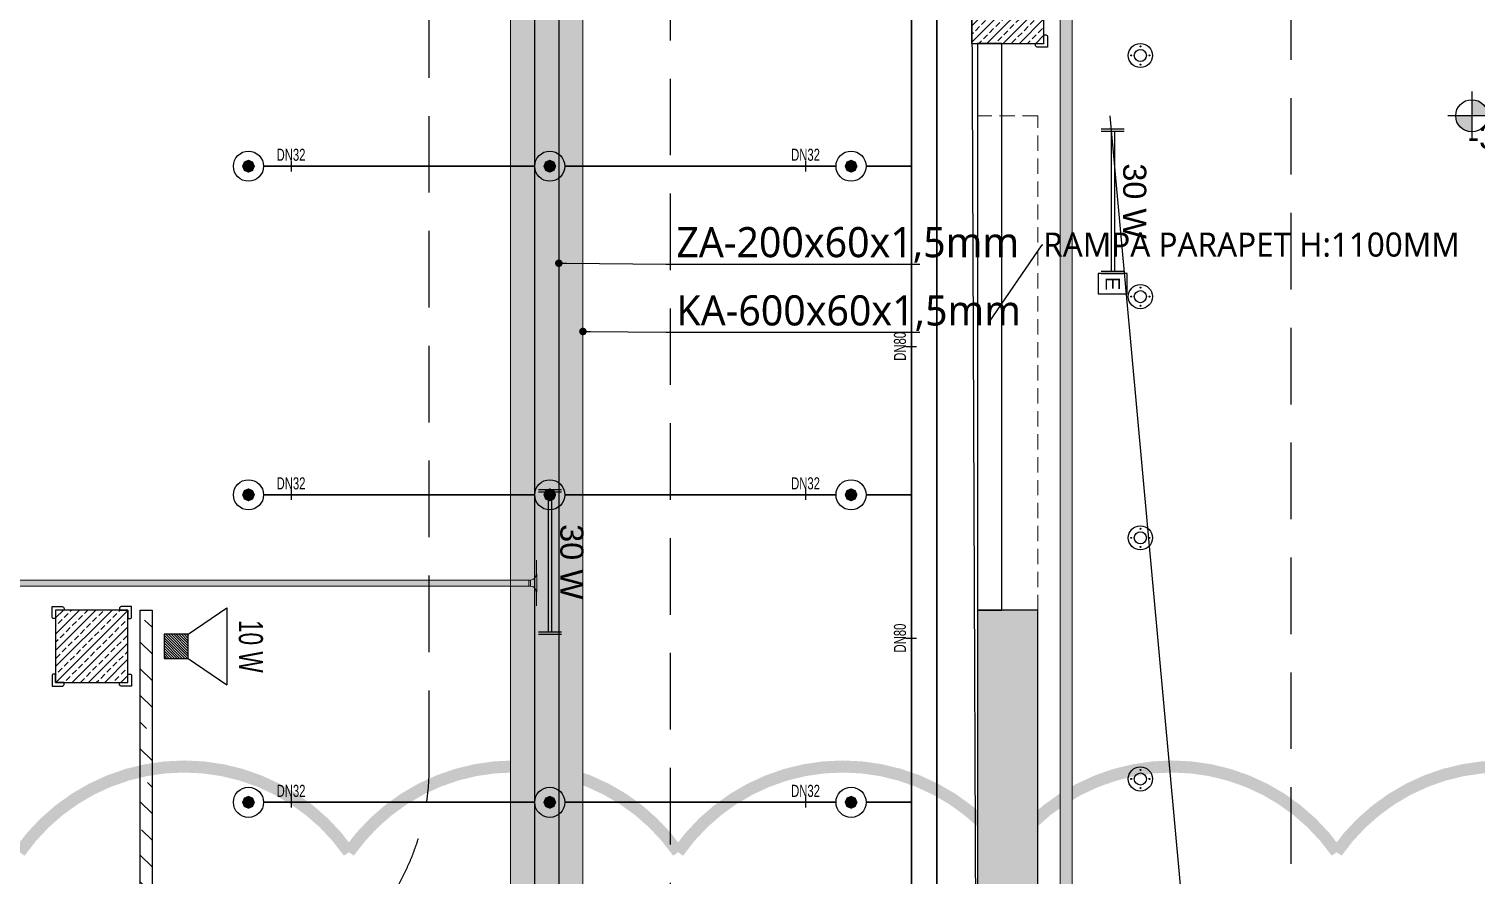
# Model space of a CAD drawing. Header units: millimetres. Extents: x -379292 to 1221486, y 92049 to 447512.
# Drawn here: x -119176 to -107169, y 206722 to 213739 of the extents above; entities that cross this region are included whole.
import ezdxf
from ezdxf import colors
from ezdxf.entities.mleader import LeaderData, LeaderLine
from ezdxf.enums import TextEntityAlignment as Align
from ezdxf.lldxf.tags import DXFTag
from ezdxf.math import Vec2, Vec3

# ---------------------------------------------------------------- set-up
doc = ezdxf.new("R2010")
doc.units = ezdxf.units.MM
doc.linetypes.add('HIDDEN', pattern=[9.525, 6.35, -3.175])
for name, color, linetype in [('-M-YNGN-BORUID', 7, 'Continuous'), ('-M-YNGN-BORUUZUN', 7, 'Continuous'), ('-M-YNGN-BORUYUK', 7, 'Continuous'), ('-M-YNGN-SPR-YUK', 7, 'Continuous'), ('-M-YNGN-ZON4-CAP-', 7, 'Continuous'), ('-M-YNGN-ZON4-SPR-', 7, 'Continuous'), ('05_CONCRETE VIEW', 142, 'Continuous'), ('05_HATCH CONCRETE', 141, 'Continuous'), ('05_PLAN LEVEL', 2, 'Continuous'), ('05_ROAD', 52, 'Continuous'), ('05_SLOPE', 91, 'Continuous'), ('05_SYMBOL', 2, 'Continuous'), ('05_TEXT 5', 7, 'Continuous'), ('08_LAMP', 4, 'Continuous'), ('08_LOUD SYSTEM', 4, 'Continuous'), ('AIRONN ZONLAMA', 4, 'Continuous'), ('E_CT_ZA', 6, 'Continuous'), ('EYazı', 7, 'Continuous')]:
    doc.layers.add(name, color=color, linetype=linetype)
doc.layers.add('-M-YNGN-SPR-CAPCIZGI', color=188, linetype='Continuous', plot=False)
for name, color, linetype, lineweight in [('-M-YNGN-ZON4', 3, 'SP', 30), ('06_FORMWORK HIDDEN', 252, 'HIDDEN2', 0), ('E_CT_AYDINLATMA', 3, 'Continuous', 9), ('E_CT_KA', 4, 'Continuous', 9), ('E_CT_KIRMIZI', 1, 'Continuous', 9)]:
    doc.layers.add(name, color=color, linetype=linetype, lineweight=lineweight)
doc.styles.add('CIZGI', font='tahoma.ttf', dxfattribs={"width": 0.8, "oblique": 20})
doc.styles.add('HCAD', font='HCAD.SHX', dxfattribs={"width": 0.8, "height": 0.2})
doc.styles.add('PIPESIZE', font='hcad.shx', dxfattribs={"width": 0.8})
doc.styles.add('SPR-NOT', font='romans.shx')
doc.styles.get("Standard").update_dxf_attribs({"font": 'segoeuil.ttf'})
doc.styles.add('TR', font='tsimpali.shx', dxfattribs={"width": 0.7})
doc.styles.add('YAZI-2', font='arial.ttf', dxfattribs={"height": 2})
doc.styles.add('YAZI-3', font='arial.ttf', dxfattribs={"height": 3})
tags = doc.linetypes.add('HIDDEN2', pattern=[0.1875, 0.125, -0.0625]).pattern_tags.tags
tags[6:7] = [DXFTag(74, 4), DXFTag(75, 0), DXFTag(340, '0'), DXFTag(46, 0.0), DXFTag(50, 0.0), DXFTag(44, 0.0), DXFTag(45, 0.0)]
tags[4:5] = [DXFTag(74, 4), DXFTag(75, 0), DXFTag(340, '0'), DXFTag(46, 0.0), DXFTag(50, 0.0), DXFTag(44, 0.0), DXFTag(45, 0.0)]
doc.linetypes.add('SP', pattern='A,2,-0.1,["SP",CIZGI,S=0.14,R=0.2,X=0,Y=-0.07],-0.255', length=2.355)
pattern_1 = [(225, (905000, -3e-07), (67.351921, -67.351921), []), (225, (904932.65, -3e-07), (67.351921, -67.351921), [47.625, -23.8125])]

# ---------------------------------------------------------------- blocks, each defined once
blk = doc.blocks.new('PLAN KOT IKILI')
at = {"layer": '05_PLAN LEVEL'}
h = blk.add_hatch(color=2, dxfattribs=at)
h.paths.add_polyline_path([(0, 2), (0, 0), (2, 0, 0.414214)])
h.paths.add_polyline_path([(0, 0), (-2, 0, 0.414214), (0, -2)])
at = {"layer": '05_PLAN LEVEL', "color": 2}
for p, q in [((0, 3), (0, -3)), ((3, 0), (-3, 0)), ((4, 0), (25, 0))]:
    blk.add_line(p, q, dxfattribs=at)
blk.add_circle((0, 0), 2, dxfattribs=at)
at = {"layer": '05_PLAN LEVEL', "style": 'YAZI-3'}
for tag, p in [('BITMISKOT', (15, 3)), ('KABAKOT', (15, -3))]:
    blk.add_attdef(tag, text='', height=3, dxfattribs=at).set_placement(p, align=Align.MIDDLE)
blk = doc.blocks.new('*U72')
at = {"linetype": 'ByBlock', "ltscale": 25}
for centre, radius in [((100, 100), 100), ((100, 100), 50), ((100, 175), 4), ((2100, 100), 100), ((2100, 100), 50), ((2100, 175), 4), ((4100, 100), 100), ((4100, 100), 50), ((4100, 175), 4), ((6100, 100), 100), ((6100, 100), 50), ((6100, 175), 4), ((25, 100), 4), ((100, 25), 4), ((175, 100), 4), ((2025, 100), 4), ((2100, 25), 4), ((2175, 100), 4), ((4025, 100), 4), ((4100, 25), 4), ((4175, 100), 4), ((6025, 100), 4), ((6100, 25), 4), ((6175, 100), 4)]:
    blk.add_circle(centre, radius, dxfattribs=at)
blk = doc.blocks.new('bariyer')
at = {"color": 8, "ltscale": 25}
blk.add_lwpolyline([(0, -70), (15, -70, 0.414214), (30, -55), (30, 30), (-55, 30, 0.414214), (-70, 15), (-70, 0), (0, 0)], format="xyb", close=True, dxfattribs=at)
blk = doc.blocks.new('SPRKL100')
at = {"layer": '-M-YNGN-SPR-CAPCIZGI'}
blk.add_line((0, 0.43), (0, -0.43), dxfattribs=at)
at = {"layer": '-M-YNGN-BORUID', "color": 0, "style": 'HCAD', "width": 0.8, "flags": 1}
blk.add_attdef('DIC', text='', height=0.4, dxfattribs=at).set_placement((0, -1.69), align=Align.CENTER)
at = {"layer": '-M-YNGN-BORUUZUN', "color": 0, "style": 'HCAD', "width": 0.7}
blk.add_attdef('BOY', text='', height=0.8, dxfattribs=at).set_placement((0, -1.08), align=Align.CENTER)
at = {"layer": '-M-YNGN-BORUYUK', "color": 6, "style": 'PIPESIZE', "width": 0.8}
blk.add_attdef('YUK', text='', height=0.5, dxfattribs=at).set_placement((0, 1.87), align=Align.CENTER)
at = {"color": 0, "style": 'PIPESIZE', "width": 0.7}
blk.add_attdef('CAP', text='', height=1, dxfattribs=at).set_placement((0, 0.45), align=Align.CENTER)
blk = doc.blocks.new('SP-C-UP-12')
at = {"ltscale": 10}
blk.add_line((0, 0), (0, 0), dxfattribs=at)
at = {"color": 1, "linetype": 'Continuous'}
blk.add_circle((0, 0), 12.5, dxfattribs=at)
at = {"ltscale": 10}
for points in [[(-5.4, 0), (-3.8, 3.8), (-3.8, -3.8), (0, 5.4)], [(-3.8, -3.8), (0, 5.4), (0, -5.4), (3.8, 3.8)], [(0, -5.4), (3.8, 3.8), (3.8, -3.8), (5.4, 0)]]:
    blk.add_solid(points, dxfattribs=at)
at = {"layer": '-M-YNGN-SPR-YUK', "style": 'SPR-NOT', "width": 0.5, "flags": 9}
for tag, p in [('YUK', (0, 17.8)), ('CAP', (0, 14.4)), ('TIP', (0.2, 10.8))]:
    blk.add_attdef(tag, text='', height=2.5, dxfattribs=at).set_placement(p, align=Align.MIDDLE_CENTER)
blk = doc.blocks.new('A$C69E781E7')
at = {"layer": '-M-YNGN-ZON4', "ltscale": 500}
for p, q in [((-459.8, -215.1), (-459.8, -4466.9)), ((-480.9, -7485.1), (-480.9, -2137.6)), ((-793.4, -3210.1), (-1018.4, -3210.1)), ((-543.4, -3210.1), (-768.4, -3210.1)), ((-518.4, -3210.1), (-480.9, -3210.1)), ((-793.4, -3482.6), (-1018.4, -3482.6)), ((-543.4, -3482.6), (-768.4, -3482.6)), ((-518.4, -3482.6), (-480.9, -3482.6)), ((-793.4, -3737.6), (-1018.4, -3737.6)), ((-543.4, -3737.6), (-768.4, -3737.6)), ((-518.4, -3737.6), (-480.9, -3737.6))]:
    blk.add_line(p, q, dxfattribs=at)
at = {"layer": '-M-YNGN-ZON4-CAP-'}
ref = blk.add_blockref('SPRKL100', (-995.6, -3210.1), dxfattribs=dict(at, xscale=10, yscale=10, zscale=10))
ref.add_attrib('CAP', 'DN32', dxfattribs={"layer": '0', "color": 0, "height": 10, "style": 'PIPESIZE', "width": 0.7}).set_placement((-995.6, -3205.6), align=Align.CENTER)
ref = blk.add_blockref('SPRKL100', (-568.7, -3210.1), dxfattribs=dict(at, xscale=10, yscale=10, zscale=10))
ref.add_attrib('CAP', 'DN32', dxfattribs={"layer": '0', "color": 0, "height": 10, "style": 'PIPESIZE', "width": 0.7}).set_placement((-568.7, -3205.6), align=Align.CENTER)
ref = blk.add_blockref('SPRKL100', (-480.9, -3359.5), dxfattribs=dict(at, xscale=10.00000000000001, yscale=10.00000000000001, zscale=10.00000000000001, rotation=90))
ref.add_attrib('CAP', 'DN80', dxfattribs={"layer": '0', "color": 0, "height": 10, "rotation": 90, "style": 'PIPESIZE', "width": 0.7}).set_placement((-485.4, -3359.5), align=Align.CENTER)
ref = blk.add_blockref('SPRKL100', (-995.6, -3482.6), dxfattribs=dict(at, xscale=10, yscale=10, zscale=10))
ref.add_attrib('CAP', 'DN32', dxfattribs={"layer": '0', "color": 0, "height": 10, "style": 'PIPESIZE', "width": 0.7}).set_placement((-995.6, -3478.1), align=Align.CENTER)
ref = blk.add_blockref('SPRKL100', (-568.7, -3482.6), dxfattribs=dict(at, xscale=10, yscale=10, zscale=10))
ref.add_attrib('CAP', 'DN32', dxfattribs={"layer": '0', "color": 0, "height": 10, "style": 'PIPESIZE', "width": 0.7}).set_placement((-568.7, -3478.1), align=Align.CENTER)
ref = blk.add_blockref('SPRKL100', (-480.9, -3601.4), dxfattribs=dict(at, xscale=10.00000000000001, yscale=10.00000000000001, zscale=10.00000000000001, rotation=90))
ref.add_attrib('CAP', 'DN80', dxfattribs={"layer": '0', "color": 0, "height": 10, "rotation": 90, "style": 'PIPESIZE', "width": 0.7}).set_placement((-485.4, -3601.4), align=Align.CENTER)
ref = blk.add_blockref('SPRKL100', (-995.6, -3737.6), dxfattribs=dict(at, xscale=10, yscale=10, zscale=10))
ref.add_attrib('CAP', 'DN32', dxfattribs={"layer": '0', "color": 0, "height": 10, "style": 'PIPESIZE', "width": 0.7}).set_placement((-995.6, -3733.1), align=Align.CENTER)
ref = blk.add_blockref('SPRKL100', (-568.7, -3737.6), dxfattribs=dict(at, xscale=10, yscale=10, zscale=10))
ref.add_attrib('CAP', 'DN32', dxfattribs={"layer": '0', "color": 0, "height": 10, "style": 'PIPESIZE', "width": 0.7}).set_placement((-568.7, -3733.1), align=Align.CENTER)
at = {"layer": '-M-YNGN-ZON4-SPR-'}
for p in [(-1030.9, -3210.1), (-780.9, -3210.1), (-530.9, -3210.1), (-1030.9, -3482.6), (-780.9, -3482.6), (-530.9, -3482.6), (-1030.9, -3737.6), (-780.9, -3737.6), (-530.9, -3737.6)]:
    blk.add_blockref('SP-C-UP-12', p, dxfattribs=at)
blk = doc.blocks.new('*U673')
h = blk.add_hatch()
h.set_pattern_fill('ANSI33', color=0, scale=50, angle=1, style=0)
h.paths.add_polyline_path([(-115494, 200), (1093, 200), (1093, 0), (-115494, 0)])
at = {"color": 0}
blk.add_lwpolyline([(-115494, 200), (1093, 200), (1093, 0), (-115494, 0)], close=True, dxfattribs=at)
at = {"ltscale": 25, "flags": 1}
for tag, p in [('YUKSEKLIK', (-229, -149)), ('KALINLIK', (-229, -213))]:
    blk.add_attdef(tag, p, '', height=50, dxfattribs=at)
blk = doc.blocks.new('*U720')
h = blk.add_hatch()
h.set_pattern_fill('ANSI33', color=0, scale=50, angle=1, style=0)
h.paths.add_polyline_path([(-71173, 600), (45489, 600), (45489, 0), (-71173, 0)])
at = {"color": 0}
blk.add_lwpolyline([(-71173, 600), (45489, 600), (45489, 0), (-71173, 0)], close=True, dxfattribs=at)
at = {"ltscale": 25, "flags": 1}
for tag, p in [('YUKSEKLIK', (-229, -149)), ('KALINLIK', (-229, -213))]:
    blk.add_attdef(tag, p, '', height=50, dxfattribs=at)
blk = doc.blocks.new('*U759')
h = blk.add_hatch()
h.set_pattern_fill('ANSI33', color=0, scale=50, angle=1, style=0)
h.paths.add_polyline_path([(-1851, 50), (35577, 50), (35577, 0), (-1851, 0)])
at = {"color": 0}
blk.add_lwpolyline([(-1851, 50), (35577, 50), (35577, 0), (-1851, 0)], close=True, dxfattribs=at)
at = {"ltscale": 25, "flags": 1}
for tag, p in [('YUKSEKLIK', (-229, -149)), ('KALINLIK', (-229, -213))]:
    blk.add_attdef(tag, p, '', height=50, dxfattribs=at)
blk = doc.blocks.new('*U267')
at = {"color": 0}
for p, q in [((-164, 164), (-50, 164)), ((-50, 164), (-50, 167)), ((-50, 167), (100, 167)), ((100, 167), (100, 164)), ((214, 164), (100, 164)), ((0, 0), (0, 114)), ((50, 114), (0, 114)), ((50, 0), (50, 114))]:
    blk.add_line(p, q, dxfattribs=at)
for centre, start, end in [((-50, 114), 0, 90), ((100, 114), 90, 180)]:
    blk.add_arc(centre, 50, start, end, dxfattribs=at)
blk = doc.blocks.new('*U804')
h = blk.add_hatch()
h.set_pattern_fill('ANSI33', color=0, scale=50, angle=1, style=0)
h.paths.add_polyline_path([(-4485, 100), (-295, 100), (-295, 0), (-4485, 0)])
at = {"color": 0}
blk.add_lwpolyline([(-4485, 100), (-295, 100), (-295, 0), (-4485, 0)], close=True, dxfattribs=at)
at = {"ltscale": 25, "flags": 1}
for tag, p in [('YUKSEKLIK', (-229, -149)), ('KALINLIK', (-229, -213))]:
    blk.add_attdef(tag, p, '', height=50, dxfattribs=at)
blk = doc.blocks.new('*U998')
h = blk.add_hatch()
h.set_pattern_fill('ANSI33', color=0, scale=50, angle=1, style=0)
h.paths.add_polyline_path([(-44937, 100), (-14447, 100), (-14447, 0), (-44937, 0)])
at = {"color": 0}
blk.add_lwpolyline([(-44937, 100), (-14447, 100), (-14447, 0), (-44937, 0)], close=True, dxfattribs=at)
at = {"ltscale": 25, "flags": 1}
for tag, p in [('YUKSEKLIK', (-229, -149)), ('KALINLIK', (-229, -213))]:
    blk.add_attdef(tag, p, '', height=50, dxfattribs=at)
blk = doc.blocks.new('_DOT')
at = {"color": 0, "linetype": 'ByBlock'}
blk.add_line((-0.5, 0), (-1, 0), dxfattribs=at)
at = {"color": 0, "linetype": 'ByBlock', "const_width": 0.5}
blk.add_lwpolyline([(-0.25, 0, 1), (0.25, 0, 1)], format="xyb", close=True, dxfattribs=at)
blk = doc.blocks.new('40 W SIVA ÜSTÜ ETANJ LED 50--')
at = {"layer": '08_LAMP'}
for p, q in [((-625, -100), (-625, 100)), ((-605, -100), (-605, 100)), ((-605, 15), (605, 15)), ((605, -100), (605, 100)), ((625, -100), (625, 100)), ((-605, -15), (605, -15))]:
    blk.add_line(p, q, dxfattribs=at)
at = {"layer": '08_LAMP', "color": 2, "style": 'YAZI-2'}
blk.add_text('30 W', height=200, dxfattribs=at).set_placement((0, 90), align=Align.CENTER)
blk = doc.blocks.new('40 W SIVA ÜSTÜ ETANJ LED E 50')
at = {"layer": '08_LAMP'}
for p, q in [((-625, -100), (-625, 100)), ((-605, -100), (-605, 100)), ((-605, 15), (605, 15)), ((605, -100), (605, 100)), ((625, -100), (625, 100)), ((-605, -15), (605, -15))]:
    blk.add_line(p, q, dxfattribs=at)
blk.add_lwpolyline([(625, -125), (800, -125), (800, 125), (625, 125)], close=True, dxfattribs=at)
at = {"layer": '08_LAMP', "color": 2, "style": 'YAZI-2'}
blk.add_text('30 W', height=200, dxfattribs=at).set_placement((0, 90), align=Align.CENTER)
blk.add_text('E', height=125, dxfattribs=at).set_placement((713, 0), align=Align.MIDDLE)
blk = doc.blocks.new('15 W HORN 100_HARİCİ TİP')
at = {"layer": '08_LOUD SYSTEM'}
h = blk.add_hatch(dxfattribs=at)
h.set_pattern_fill('ANSI31', color=2, scale=4.8)
h.set_pattern_definition([(45, (-341645.439, -380325.335), (-10.77630735, 10.77630735), [])])
h.paths.add_polyline_path([(-100, 0), (100, 0), (100, 200), (-100, 200)])
at = {"layer": '08_LOUD SYSTEM', "ltscale": 2}
for p, q in [((-320, 520), (320, 520)), ((-100, 200), (-320, 520)), ((100, 200), (320, 520))]:
    blk.add_line(p, q, dxfattribs=at)
at = {"layer": '08_LOUD SYSTEM'}
blk.add_lwpolyline([(100, 0), (100, 200), (-100, 200), (-100, 0)], close=True, dxfattribs=at)
at = {"layer": '08_LOUD SYSTEM', "color": 2, "ltscale": 2, "style": 'TR', "width": 0.7}
blk.add_text('10 W', height=200, dxfattribs=at).set_placement((0, 620), align=Align.CENTER)
blk = doc.blocks.new('OtoParkBodrumKatMimari')
at = {"layer": '05_HATCH CONCRETE'}
h = blk.add_hatch(dxfattribs=at)
h.set_pattern_fill('ANSI33', color=8, scale=15, angle=180, style=0)
h.set_pattern_definition(pattern_1)
h.paths.add_polyline_path([(96200, 177300), (96200, 177000), (96800, 177000), (96800, 177300), (104600, 177300), (104600, 177000), (105200, 177000), (105200, 177300), (113000, 177300), (113000, 177000), (113600, 177000), (113600, 177300), (121400, 177300), (121400, 177000), (122000, 177000), (122000, 177300), (127400, 177300), (127400, 177000), (128000, 177000), (128000, 177300), (135000, 177300), (135000, 177000), (135300, 177000), (135300, 172100), (135000, 172100), (135000, 171500), (135300, 171500), (135300, 164100), (135000, 164100), (135000, 163500), (135300, 163500), (135300, 156100), (135000, 156100), (135000, 155500), (135300, 155500), (135300, 148100), (135000, 148100), (135000, 147500), (135300, 147500), (135300, 144600), (135000, 144600), (135000, 144000), (135600, 144000), (135600, 144300), (142600, 144300), (142600, 144000), (142900, 144000), (142900, 140100), (142600, 140100), (142600, 139500), (142900, 139500), (142900, 132100), (142600, 132100), (142600, 131500), (142900, 131500), (142900, 127950), (142600, 127950), (142600, 127350), (142900, 127350), (142900, 124300), (142600, 124300), (142600, 123300), (142900, 123300), (142900, 113800), (142600, 113800), (142600, 112800), (142700, 112800), (142700, 100050), (135550, 100050), (135550, 108100), (135050, 108100), (135050, 83500), (135550, 83500), (135550, 99800), (142700, 99800), (142700, 78800), (142600, 78800), (142600, 77800), (142900, 77800), (142900, 68100), (142600, 68100), (142600, 67500), (143200, 67500), (143200, 144600), (135600, 144600), (135600, 177600), (71000, 177600), (71000, 177000), (71600, 177000), (71600, 177300), (79400, 177300), (79400, 177000), (80000, 177000), (80000, 177300), (87800, 177300), (87800, 177000), (88400, 177000), (88400, 177300)])
h = blk.add_hatch(dxfattribs=at)
h.set_pattern_fill('ANSI33', color=8, scale=15, angle=180, style=0)
h.set_pattern_definition(pattern_1)
h.paths.add_polyline_path([(135600, 113800), (135000, 113800), (135000, 112800), (135600, 112800)])
h = blk.add_hatch(dxfattribs=at)
h.set_pattern_fill('ANSI33', color=8, scale=15, angle=180, style=0)
h.set_pattern_definition(pattern_1)
h.paths.add_polyline_path([(128000, 108100), (127400, 108100), (127400, 107500), (128000, 107500)])
at = {"color": 5}
blk.add_lwpolyline([(142900, 123300), (142900, 113800), (142600, 113800), (142600, 112800), (142700, 112800), (142700, 100050), (135550, 100050), (135550, 108100), (135050, 108100), (135050, 83500), (135550, 83500), (135550, 99800), (142700, 99800), (142700, 78800), (142600, 78800), (142600, 77800), (142900, 77800), (142900, 68100), (142600, 68100), (142600, 67500), (143200, 67500), (143200, 144600)], dxfattribs=at)
for points in [[(135600, 113800), (135000, 113800), (135000, 112800), (135600, 112800)], [(128000, 108100), (127400, 108100), (127400, 107500), (128000, 107500)]]:
    blk.add_lwpolyline(points, close=True, dxfattribs=at)
at = {"layer": '05_CONCRETE VIEW', "ltscale": 25}
blk.add_lwpolyline([(135050, 112800), (135050, 108100), (135250, 108100), (135250, 112800)], close=True, dxfattribs=at)
at = {"layer": '05_SLOPE'}
blk.add_lwpolyline([(138250, 89250), (136150, 112200)], dxfattribs=at)
at = {"layer": '05_SYMBOL', "color": 252, "linetype": 'HIDDEN', "ltscale": 100}
for points in [[(132500, 166800), (132500, 53048)], [(130500, 106800), (130500, 132800)], [(137650, 88852), (137650, 116800)]]:
    blk.add_lwpolyline(points, dxfattribs=at)
blk.add_lwpolyline([(128500, 104800, 0.414214), (130500, 106800)], format="xyb", dxfattribs=at)
at = {"layer": '06_FORMWORK HIDDEN', "linetype": 'HIDDEN', "ltscale": 20}
for p, q in [((135050, 108100), (135050, 112800)), ((135250, 108100), (135250, 112800)), ((135550, 112200), (135050, 112200)), ((135550, 108100), (135550, 112200))]:
    blk.add_line(p, q, dxfattribs=at)
at = {"layer": '05_PLAN LEVEL'}
ref = blk.add_blockref('PLAN KOT IKILI', (139150, 112200), dxfattribs=dict(at, xscale=66.66666666666666, yscale=66.66666666666666, zscale=66.66666666666666))
ref.add_attrib('KABAKOT', '-3.700 (1154.30)', dxfattribs={"height": 200, "style": 'YAZI-3'}).set_placement((140150, 112000), align=Align.MIDDLE)
at = {"layer": '05_ROAD', "rotation": 270}
blk.add_blockref('*U72', (136300, 112800), dxfattribs=at)
at = {"layer": '05_SYMBOL', "color": 8, "xscale": -1, "rotation": 180}
for p in [(135600, 112800), (128000, 107500)]:
    blk.add_blockref('bariyer', p, dxfattribs=at)
at = {"layer": '05_SYMBOL', "color": 8, "xscale": -1}
blk.add_blockref('bariyer', (127400, 108100), dxfattribs=at)
at = {"layer": '05_SYMBOL', "color": 8}
blk.add_blockref('bariyer', (128000, 108100), dxfattribs=at)
at = {"layer": '05_SYMBOL', "color": 8, "rotation": 180}
blk.add_blockref('bariyer', (127400, 107500), dxfattribs=at)
at = {"layer": '05_TEXT 5'}
ml = blk.add_multileader_mtext('Standard', dxfattribs=at)
ml.set_content('RAMPA PARAPET H:1100MM', color=256)
ml.set_leader_properties()
ml.build(insert=Vec2(0, 0))
ctx = ml.context
ctx.base_point, ctx.char_height, ctx.plane_origin = Vec3(135592, 111131), 200, Vec3(135143, 110485)
notes = []
notes.append((ctx, [(0, (1, 1, 0), (135584, 111131), (1, 0), 8, [(0, [(135143, 110485)], 0, [])])]))
ctx.mtext.insert, ctx.mtext.flow_direction = Vec3(135594, 111232), 5
for ctx, leaders in notes:
    for number, flags, end, landing, length, lines in leaders:
        leader = LeaderData()
        leader.index, (leader.has_last_leader_line, leader.has_dogleg_vector, leader.attachment_direction) = number, flags
        leader.last_leader_point, leader.dogleg_vector, leader.dogleg_length = Vec3(end), Vec3(landing), length
        for number, points, colour, breaks in lines:
            line = LeaderLine()
            line.index, line.vertices, line.color, line.breaks = number, Vec3.list(points), colors.encode_raw_color(colour), breaks
            leader.lines.append(line)
        ctx.leaders.append(leader)

msp = doc.modelspace()

# ---------------------------------------------------------------- block references
at = {"color": 8}
msp.add_blockref('OtoParkBodrumKatMimari', (-246354.8, 100818.8), dxfattribs=at)

# ---------------------------------------------------------------- next in the draw order: linework, layer by layer
at = {"color": 30, "const_width": 100}
msp.add_lwpolyline([(-143840.8, 206911.4, -0.5205671), (-141108.9, 206911.4, -0.5205671), (-138377, 206911.4, -0.5205671), (-135645.1, 206911.4, -0.5205671), (-132913.2, 206911.4, -0.5205671), (-130181.3, 206911.4, -0.5205671), (-127449.4, 206911.4, -0.5205671), (-124717.5, 206911.4, -0.5205671), (-121985.6, 206911.4, -0.5205671), (-119253.7, 206911.4, -0.5205671), (-116521.8, 206911.4, -0.5205671), (-113789.9, 206911.4, -0.5205671), (-111058, 206911.4, -0.5205671), (-108326.2, 206911.4, -0.5205671), (-105594.3, 206911.4, -0.5205671), (-102862.4, 206911.4, -0.5205671), (-100130.5, 206911.4, -0.5205671)], format="xyb", dxfattribs=at)
at = {"layer": 'AIRONN ZONLAMA', "color": 2, "ltscale": 25}
msp.add_lwpolyline([(-103454.6, 224134.6), (-103454.6, 214634.6), (-111354.6, 214626.3), (-111304.6, 201521.2), (-166951.6, 201521.2), (-166904.6, 240934.6)], dxfattribs=at)

# ---------------------------------------------------------------- next in the draw order: block references
at = {"layer": '-M-YNGN-ZON4', "ltscale": 25, "xscale": 10, "yscale": 10, "zscale": 10}
msp.add_blockref('A$C69E781E7', (-107045.9, 244701.5), dxfattribs=at)
at = {"layer": '08_LAMP', "rotation": 270}
for name, p, xscale, yscale, zscale in [('40 W SIVA ÜSTÜ ETANJ LED E 50', (-110183.8, 212311.1), 0.96, 0.96, 0.96), ('40 W SIVA ÜSTÜ ETANJ LED 50--', (-114853.8, 209318.8), 0.9600000000000006, 0.9600000000000006, 0.9600000000000006)]:
    msp.add_blockref(name, p, dxfattribs=dict(at, xscale=xscale, yscale=yscale, zscale=zscale))
at = {"layer": '08_LOUD SYSTEM', "rotation": 270}
msp.add_blockref('15 W HORN 100_HARİCİ TİP', (-118054.8, 208618.8), dxfattribs=at)
at = {"layer": 'E_CT_AYDINLATMA', "rotation": 270}
msp.add_blockref('*U998', (-110620.6, 169921.9), dxfattribs=at)
at = {"layer": 'E_CT_KA', "color": 6, "rotation": 270}
msp.add_blockref('*U720', (-115179.8, 198889.2), dxfattribs=at)
at = {"layer": 'E_CT_KIRMIZI', "color": 2, "rotation": 270}
msp.add_blockref('*U267', (-115129.8, 209168.8), dxfattribs=at)
at = {"layer": 'E_CT_KIRMIZI', "color": 1, "rotation": 180}
msp.add_blockref('*U759', (-116880.6, 209168.8), dxfattribs=at)
at = {"layer": 'E_CT_ZA', "color": 30, "rotation": 90}
msp.add_blockref('*U673', (-114779.8, 268969.8), dxfattribs=at)
at = {"layer": 'E_CT_ZA', "color": 112, "rotation": 270}
msp.add_blockref('*U804', (-118254.8, 204434.1), dxfattribs=at)

# ---------------------------------------------------------------- next in the draw order: leaders
at = {"layer": 'EYazı', "color": 7}
ml = msp.add_multileader_mtext('Standard', dxfattribs=at)
ml.set_content('ZA-200x60x1,5mm', color=7)
ml.set_leader_properties(color=1)
ml.set_arrow_properties(name='DOT')
ml.build(insert=Vec2(0, 0))
ml.multileader.update_dxf_attribs({"text_left_attachment_type": 6, "text_right_attachment_type": 6, "dogleg_length": 50, "arrow_head_size": 62.5})
ctx = ml.context
ctx.base_point, ctx.char_height, ctx.arrow_head_size, ctx.landing_gap_size, ctx.plane_origin = Vec3(-113829.4, 211789.2), 250, 62.5, 25, Vec3(-111636.2, 211745.5)
ctx.left_attachment, ctx.right_attachment = 6, 6
notes = []
notes.append((ctx, [(0, (1, 1, 0), (-113891.9, 211789.2), (1, 0), 62.5, [(0, [(-114779.8, 211795.8)], 0, [])])]))
ctx.mtext.insert, ctx.mtext.width, ctx.mtext.defined_height, ctx.mtext.line_spacing_style, ctx.mtext.flow_direction = Vec3(-113804.4, 212095.8), 2000, 439.9, 2, 5
ml = msp.add_multileader_mtext('Standard', dxfattribs=at)
ml.set_content('KA-600x60x1,5mm', color=7)
ml.set_leader_properties(color=1)
ml.set_arrow_properties(name='DOT')
ml.build(insert=Vec2(0, 0))
ml.multileader.update_dxf_attribs({"text_left_attachment_type": 6, "text_right_attachment_type": 6, "dogleg_length": 50, "arrow_head_size": 62.5})
ctx = ml.context
ctx.base_point, ctx.char_height, ctx.arrow_head_size, ctx.landing_gap_size, ctx.plane_origin = Vec3(-113829.4, 211223.2), 250, 62.5, 25, Vec3(-111636.2, 211179.5)
ctx.left_attachment, ctx.right_attachment = 6, 6
notes.append((ctx, [(0, (1, 1, 0), (-113891.9, 211223.2), (1, 0), 62.5, [(0, [(-114579.8, 211229.9)], 0, [])])]))
ctx.mtext.insert, ctx.mtext.width, ctx.mtext.defined_height, ctx.mtext.line_spacing_style, ctx.mtext.flow_direction = Vec3(-113804.4, 211529.9), 2000, 439.9, 2, 5
for ctx, leaders in notes:
    for number, flags, end, landing, length, lines in leaders:
        leader = LeaderData()
        leader.index, (leader.has_last_leader_line, leader.has_dogleg_vector, leader.attachment_direction) = number, flags
        leader.last_leader_point, leader.dogleg_vector, leader.dogleg_length = Vec3(end), Vec3(landing), length
        for number, points, colour, breaks in lines:
            line = LeaderLine()
            line.index, line.vertices, line.color, line.breaks = number, Vec3.list(points), colors.encode_raw_color(colour), breaks
            leader.lines.append(line)
        ctx.leaders.append(leader)

doc.saveas('drawing.dxf')
